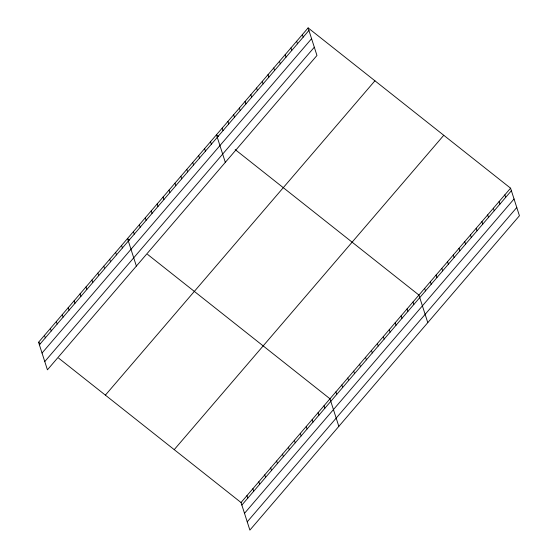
<?xml version="1.0" encoding="UTF-8"?>
<svg xmlns="http://www.w3.org/2000/svg" width="558" height="558" viewBox="0 0 558 558"><rect width="100%" height="100%" fill="white"/><g stroke="black" fill="none" stroke-linecap="round" stroke-linejoin="round"><path stroke-width="0.84" d="M308.114 27.9L316.965 55.472L47.423 369.821L38.572 342.249L308.114 27.9L510.577 188.179L519.428 215.751L249.886 530.1L241.035 502.528L58.618 358.117M39.388 344.788L308.93 30.439M42.038 353.047L311.58 38.704M44.773 361.556L314.314 47.214M105.385 395.141L374.927 80.791M174.222 449.636L443.763 135.287M241.035 502.528L510.577 188.179M241.851 505.067L511.393 190.724M244.502 513.332L514.044 198.983M247.229 521.842L516.778 207.492M218.478 136.361L216.469 134.778L225.32 162.35M235.176 149.586L418.932 295.056L427.784 322.629M129.526 240.1L127.524 238.51L136.375 266.082M147.563 254.378L329.98 398.796L338.832 426.368M38.572 342.249L40.574 343.833M504.85 194.861L505.667 197.406M499.117 201.543L499.933 204.082M493.391 208.225L494.207 210.764M487.664 214.9L488.48 217.446M481.938 221.582L482.754 224.121M476.211 228.264L477.027 230.803M470.478 234.939L471.294 237.485M464.751 241.621L465.567 244.16M459.025 248.303L459.841 250.842M453.298 254.978L454.114 257.524M447.572 261.66L448.388 264.199M441.845 268.342L442.654 270.881M436.112 275.017L436.928 277.563M430.385 281.699L431.201 284.238M424.659 288.381L425.475 290.92M413.004 301.976L413.82 304.515M407.068 308.888L407.884 311.434M401.139 315.807L401.955 318.346M395.21 322.719L396.027 325.265M302.387 34.582L303.203 37.121M296.661 41.257L297.477 43.803M389.282 329.639L390.098 332.177M290.934 47.939L291.75 50.478M383.353 336.551L384.169 339.097M285.208 54.621L286.024 57.16M377.424 343.47L378.24 346.009M279.474 61.296L280.29 63.842M371.489 350.382L372.305 352.928M273.748 67.978L274.564 70.517M365.56 357.301L366.376 359.84M268.021 74.66L268.837 77.199M359.631 364.214L360.447 366.759M262.295 81.335L263.111 83.881M353.702 371.133L354.518 373.672M256.568 88.018L257.384 90.563M347.774 378.045L348.59 380.591M250.835 94.7L251.651 97.238M341.845 384.964L342.654 387.503M245.108 101.382L245.925 103.921M335.909 391.876L336.725 394.422M239.382 108.057L240.198 110.603M233.656 114.739L234.472 117.278M324.052 405.708L324.868 408.254M227.929 121.421L228.745 123.96M318.123 412.627L318.939 415.166M222.196 128.096L223.012 130.642M312.194 419.539L313.01 422.085M306.258 426.458L307.074 428.997M210.54 141.69L211.356 144.236M300.33 433.371L301.146 435.917M204.612 148.609L205.428 151.148M294.401 440.29L295.217 442.829M198.683 155.522L199.499 158.067M288.472 447.202L289.288 449.748M192.754 162.441L193.57 164.98M282.543 454.121L283.359 456.66M186.818 169.353L187.634 171.899M276.615 461.034L277.431 463.572M180.89 176.272L181.706 178.811M270.679 467.953L271.495 470.492M174.961 183.184L175.777 185.73M264.75 474.865L265.566 477.404M169.032 190.104L169.848 192.643M258.821 481.784L259.637 484.323M163.103 197.016L163.919 199.562M252.893 488.696L253.709 491.235M157.175 203.935L157.984 206.474M246.964 495.616L247.78 498.155M151.239 210.847L152.055 213.393M145.31 217.766L146.126 220.305M139.381 224.679L140.197 227.225M133.453 231.598L134.269 234.137M121.588 245.429L122.404 247.968M115.659 252.342L116.476 254.887M109.731 259.261L110.547 261.8M103.802 266.173L104.618 268.719M97.873 273.092L98.689 275.631M91.944 280.004L92.761 282.55M86.009 286.924L86.825 289.462M80.08 293.836L80.896 296.382M74.151 300.755L74.967 303.294M68.222 307.667L69.039 310.206M62.294 314.586L63.11 317.125M56.365 321.499L57.181 324.038M50.429 328.418L51.245 330.957M44.5 335.33L45.317 337.869"/></g></svg>
